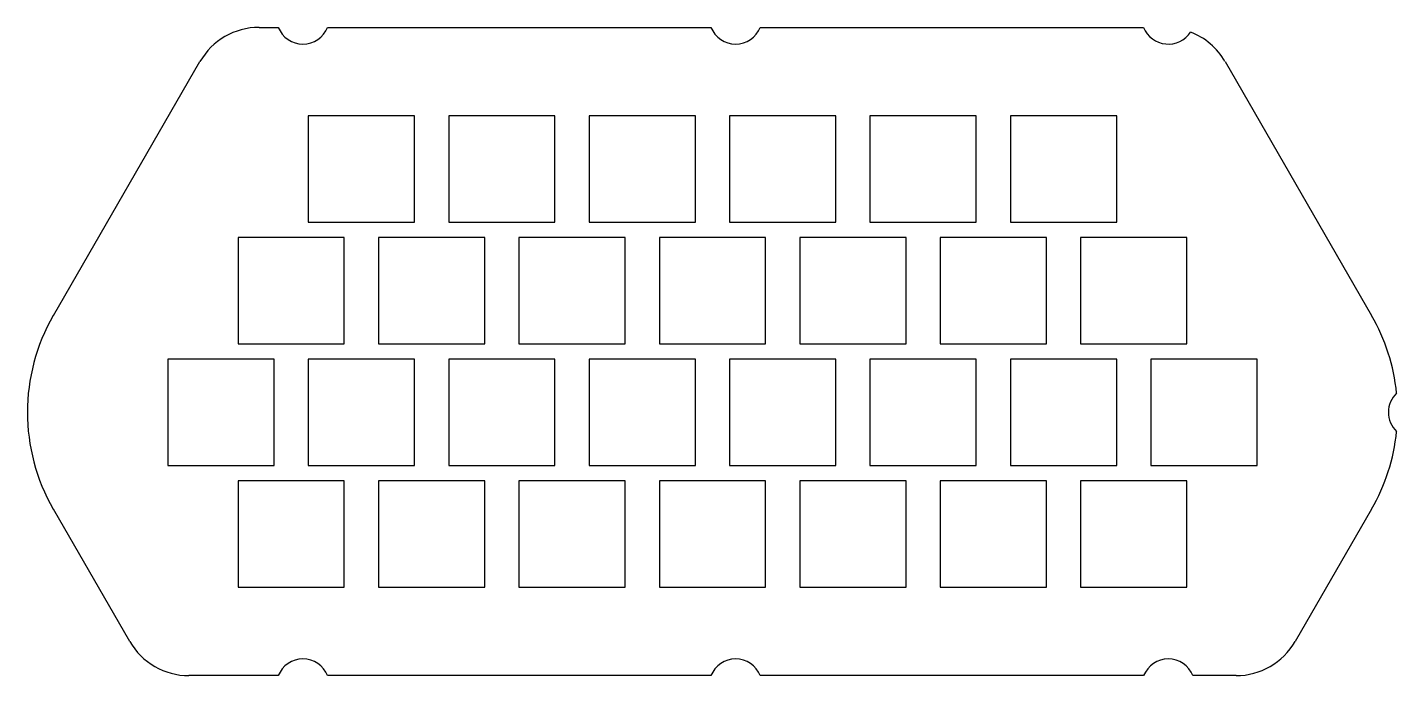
# Model space of a CAD drawing. Header units: millimetres. Extents: x 64 to 244, y 7 to 93.
import ezdxf

# ---------------------------------------------------------------- set-up
doc = ezdxf.new("R2010")
doc.units = ezdxf.units.MM

msp = doc.modelspace()

# ---------------------------------------------------------------- linework, layer by layer
for p, q in [((94.23, 92.7, 11.2), (96.75, 92.7, 11.2)), ((103.25, 92.7, 11.2), (153.75, 92.7, 11.2)), ((160.25, 92.7, 11.2), (210.75, 92.7, 11.2)), ((67.12, 54.74, 11.2), (86.43, 88.2, 11.2)), ((221.47, 88.2, 11.2), (240.78, 54.74, 11.2)), ((114.7, 81.03, 11.2), (100.7, 81.03, 11.2)), ((100.7, 81.03, 11.2), (100.7, 67.03, 11.2)), ((114.7, 67.03, 11.2), (114.7, 81.03, 11.2)), ((133.2, 81.03, 11.2), (119.2, 81.03, 11.2)), ((119.2, 81.03, 11.2), (119.2, 67.03, 11.2)), ((133.2, 67.03, 11.2), (133.2, 81.03, 11.2)), ((151.7, 81.03, 11.2), (137.7, 81.03, 11.2)), ((137.7, 81.03, 11.2), (137.7, 67.03, 11.2)), ((151.7, 67.03, 11.2), (151.7, 81.03, 11.2)), ((170.2, 81.03, 11.2), (156.2, 81.03, 11.2)), ((156.2, 81.03, 11.2), (156.2, 67.03, 11.2)), ((170.2, 67.03, 11.2), (170.2, 81.03, 11.2)), ((188.7, 81.03, 11.2), (174.7, 81.03, 11.2)), ((174.7, 81.03, 11.2), (174.7, 67.03, 11.2)), ((188.7, 67.03, 11.2), (188.7, 81.03, 11.2)), ((207.2, 81.03, 11.2), (193.2, 81.03, 11.2)), ((193.2, 81.03, 11.2), (193.2, 67.03, 11.2)), ((207.2, 67.03, 11.2), (207.2, 81.03, 11.2)), ((100.7, 67.03, 11.2), (114.7, 67.03, 11.2)), ((119.2, 67.03, 11.2), (133.2, 67.03, 11.2)), ((137.7, 67.03, 11.2), (151.7, 67.03, 11.2)), ((156.2, 67.03, 11.2), (170.2, 67.03, 11.2)), ((174.7, 67.03, 11.2), (188.7, 67.03, 11.2)), ((193.2, 67.03, 11.2), (207.2, 67.03, 11.2)), ((105.45, 65.01, 11.2), (91.45, 65.01, 11.2)), ((91.45, 65.01, 11.2), (91.45, 51.01, 11.2)), ((105.45, 51.01, 11.2), (105.45, 65.01, 11.2)), ((123.95, 65.01, 11.2), (109.95, 65.01, 11.2)), ((109.95, 65.01, 11.2), (109.95, 51.01, 11.2)), ((123.95, 51.01, 11.2), (123.95, 65.01, 11.2)), ((142.45, 65.01, 11.2), (128.45, 65.01, 11.2)), ((128.45, 65.01, 11.2), (128.45, 51.01, 11.2)), ((142.45, 51.01, 11.2), (142.45, 65.01, 11.2)), ((160.95, 65.01, 11.2), (146.95, 65.01, 11.2)), ((146.95, 65.01, 11.2), (146.95, 51.01, 11.2)), ((160.95, 51.01, 11.2), (160.95, 65.01, 11.2)), ((179.45, 65.01, 11.2), (165.45, 65.01, 11.2)), ((165.45, 65.01, 11.2), (165.45, 51.01, 11.2)), ((179.45, 51.01, 11.2), (179.45, 65.01, 11.2)), ((197.95, 65.01, 11.2), (183.95, 65.01, 11.2)), ((183.95, 65.01, 11.2), (183.95, 51.01, 11.2)), ((197.95, 51.01, 11.2), (197.95, 65.01, 11.2)), ((216.45, 65.01, 11.2), (202.45, 65.01, 11.2)), ((202.45, 65.01, 11.2), (202.45, 51.01, 11.2)), ((216.45, 51.01, 11.2), (216.45, 65.01, 11.2)), ((91.45, 51.01, 11.2), (105.45, 51.01, 11.2)), ((109.95, 51.01, 11.2), (123.95, 51.01, 11.2)), ((128.45, 51.01, 11.2), (142.45, 51.01, 11.2)), ((146.95, 51.01, 11.2), (160.95, 51.01, 11.2)), ((165.45, 51.01, 11.2), (179.45, 51.01, 11.2)), ((183.95, 51.01, 11.2), (197.95, 51.01, 11.2)), ((202.45, 51.01, 11.2), (216.45, 51.01, 11.2)), ((96.2, 48.99, 11.2), (82.2, 48.99, 11.2)), ((82.2, 48.99, 11.2), (82.2, 34.99, 11.2)), ((96.2, 34.99, 11.2), (96.2, 48.99, 11.2)), ((114.7, 48.99, 11.2), (100.7, 48.99, 11.2)), ((100.7, 48.99, 11.2), (100.7, 34.99, 11.2)), ((114.7, 34.99, 11.2), (114.7, 48.99, 11.2)), ((133.2, 48.99, 11.2), (119.2, 48.99, 11.2)), ((119.2, 48.99, 11.2), (119.2, 34.99, 11.2)), ((133.2, 34.99, 11.2), (133.2, 48.99, 11.2)), ((151.7, 48.99, 11.2), (137.7, 48.99, 11.2)), ((137.7, 48.99, 11.2), (137.7, 34.99, 11.2)), ((151.7, 34.99, 11.2), (151.7, 48.99, 11.2)), ((170.2, 48.99, 11.2), (156.2, 48.99, 11.2)), ((156.2, 48.99, 11.2), (156.2, 34.99, 11.2)), ((170.2, 34.99, 11.2), (170.2, 48.99, 11.2)), ((188.7, 48.99, 11.2), (174.7, 48.99, 11.2)), ((174.7, 48.99, 11.2), (174.7, 34.99, 11.2)), ((188.7, 34.99, 11.2), (188.7, 48.99, 11.2)), ((207.2, 48.99, 11.2), (193.2, 48.99, 11.2)), ((193.2, 48.99, 11.2), (193.2, 34.99, 11.2)), ((207.2, 34.99, 11.2), (207.2, 48.99, 11.2)), ((225.7, 48.99, 11.2), (211.7, 48.99, 11.2)), ((211.7, 48.99, 11.2), (211.7, 34.99, 11.2)), ((225.7, 34.99, 11.2), (225.7, 48.99, 11.2)), ((82.2, 34.99, 11.2), (96.2, 34.99, 11.2)), ((100.7, 34.99, 11.2), (114.7, 34.99, 11.2)), ((119.2, 34.99, 11.2), (133.2, 34.99, 11.2)), ((137.7, 34.99, 11.2), (151.7, 34.99, 11.2)), ((156.2, 34.99, 11.2), (170.2, 34.99, 11.2)), ((174.7, 34.99, 11.2), (188.7, 34.99, 11.2)), ((193.2, 34.99, 11.2), (207.2, 34.99, 11.2)), ((211.7, 34.99, 11.2), (225.7, 34.99, 11.2)), ((105.45, 32.97, 11.2), (91.45, 32.97, 11.2)), ((91.45, 32.97, 11.2), (91.45, 18.97, 11.2)), ((105.45, 18.97, 11.2), (105.45, 32.97, 11.2)), ((123.95, 32.97, 11.2), (109.95, 32.97, 11.2)), ((109.95, 32.97, 11.2), (109.95, 18.97, 11.2)), ((123.95, 18.97, 11.2), (123.95, 32.97, 11.2)), ((142.45, 32.97, 11.2), (128.45, 32.97, 11.2)), ((128.45, 32.97, 11.2), (128.45, 18.97, 11.2)), ((142.45, 18.97, 11.2), (142.45, 32.97, 11.2)), ((160.95, 32.97, 11.2), (146.95, 32.97, 11.2)), ((146.95, 32.97, 11.2), (146.95, 18.97, 11.2)), ((160.95, 18.97, 11.2), (160.95, 32.97, 11.2)), ((179.45, 32.97, 11.2), (165.45, 32.97, 11.2)), ((165.45, 32.97, 11.2), (165.45, 18.97, 11.2)), ((179.45, 18.97, 11.2), (179.45, 32.97, 11.2)), ((197.95, 32.97, 11.2), (183.95, 32.97, 11.2)), ((183.95, 32.97, 11.2), (183.95, 18.97, 11.2)), ((197.95, 18.97, 11.2), (197.95, 32.97, 11.2)), ((216.45, 32.97, 11.2), (202.45, 32.97, 11.2)), ((202.45, 32.97, 11.2), (202.45, 18.97, 11.2)), ((216.45, 18.97, 11.2), (216.45, 32.97, 11.2)), ((77.18, 11.8, 11.2), (67.12, 29.24, 11.2)), ((240.78, 29.24, 11.2), (230.72, 11.8, 11.2)), ((91.45, 18.97, 11.2), (105.45, 18.97, 11.2)), ((109.95, 18.97, 11.2), (123.95, 18.97, 11.2)), ((128.45, 18.97, 11.2), (142.45, 18.97, 11.2)), ((146.95, 18.97, 11.2), (160.95, 18.97, 11.2)), ((165.45, 18.97, 11.2), (179.45, 18.97, 11.2)), ((183.95, 18.97, 11.2), (197.95, 18.97, 11.2)), ((202.45, 18.97, 11.2), (216.45, 18.97, 11.2)), ((96.75, 7.3, 11.2), (84.98, 7.3, 11.2)), ((153.75, 7.3, 11.2), (103.25, 7.3, 11.2)), ((210.75, 7.3, 11.2), (160.25, 7.3, 11.2)), ((222.92, 7.3, 11.2), (217.25, 7.3, 11.2))]:
    msp.add_line(p, q)
for centre, radius, start, end in [((94.23, 83.7, 11.2), 9, 90, 150), ((100, 94, 11.2), 3.5, 201.8037, 338.1963), ((157, 94, 11.2), 3.5, 201.8037, 338.1963), ((214, 94, 11.2), 3.5, 201.8037, 326.8958), ((213.67, 83.7, 11.2), 9, 30, 68.7563), ((89.2, 41.99, 11.2), 25.5, 150, 210), ((218.7, 41.99, 11.2), 25.5, 5.6795, 30), ((246.5, 41.99, 11.2), 3.5, 133.8608, 226.1392), ((218.7, 41.99, 11.2), 25.5, -30, -5.6795), ((84.98, 16.3, 11.2), 9, 210, 270), ((222.92, 16.3, 11.2), 9, 270, 330), ((100, 6, 11.2), 3.5, 21.8037, 158.1963), ((157, 6, 11.2), 3.5, 21.8037, 158.1963), ((214, 6, 11.2), 3.5, 21.8037, 158.1963)]:
    msp.add_arc(centre, radius, start, end)

doc.saveas('drawing.dxf')
